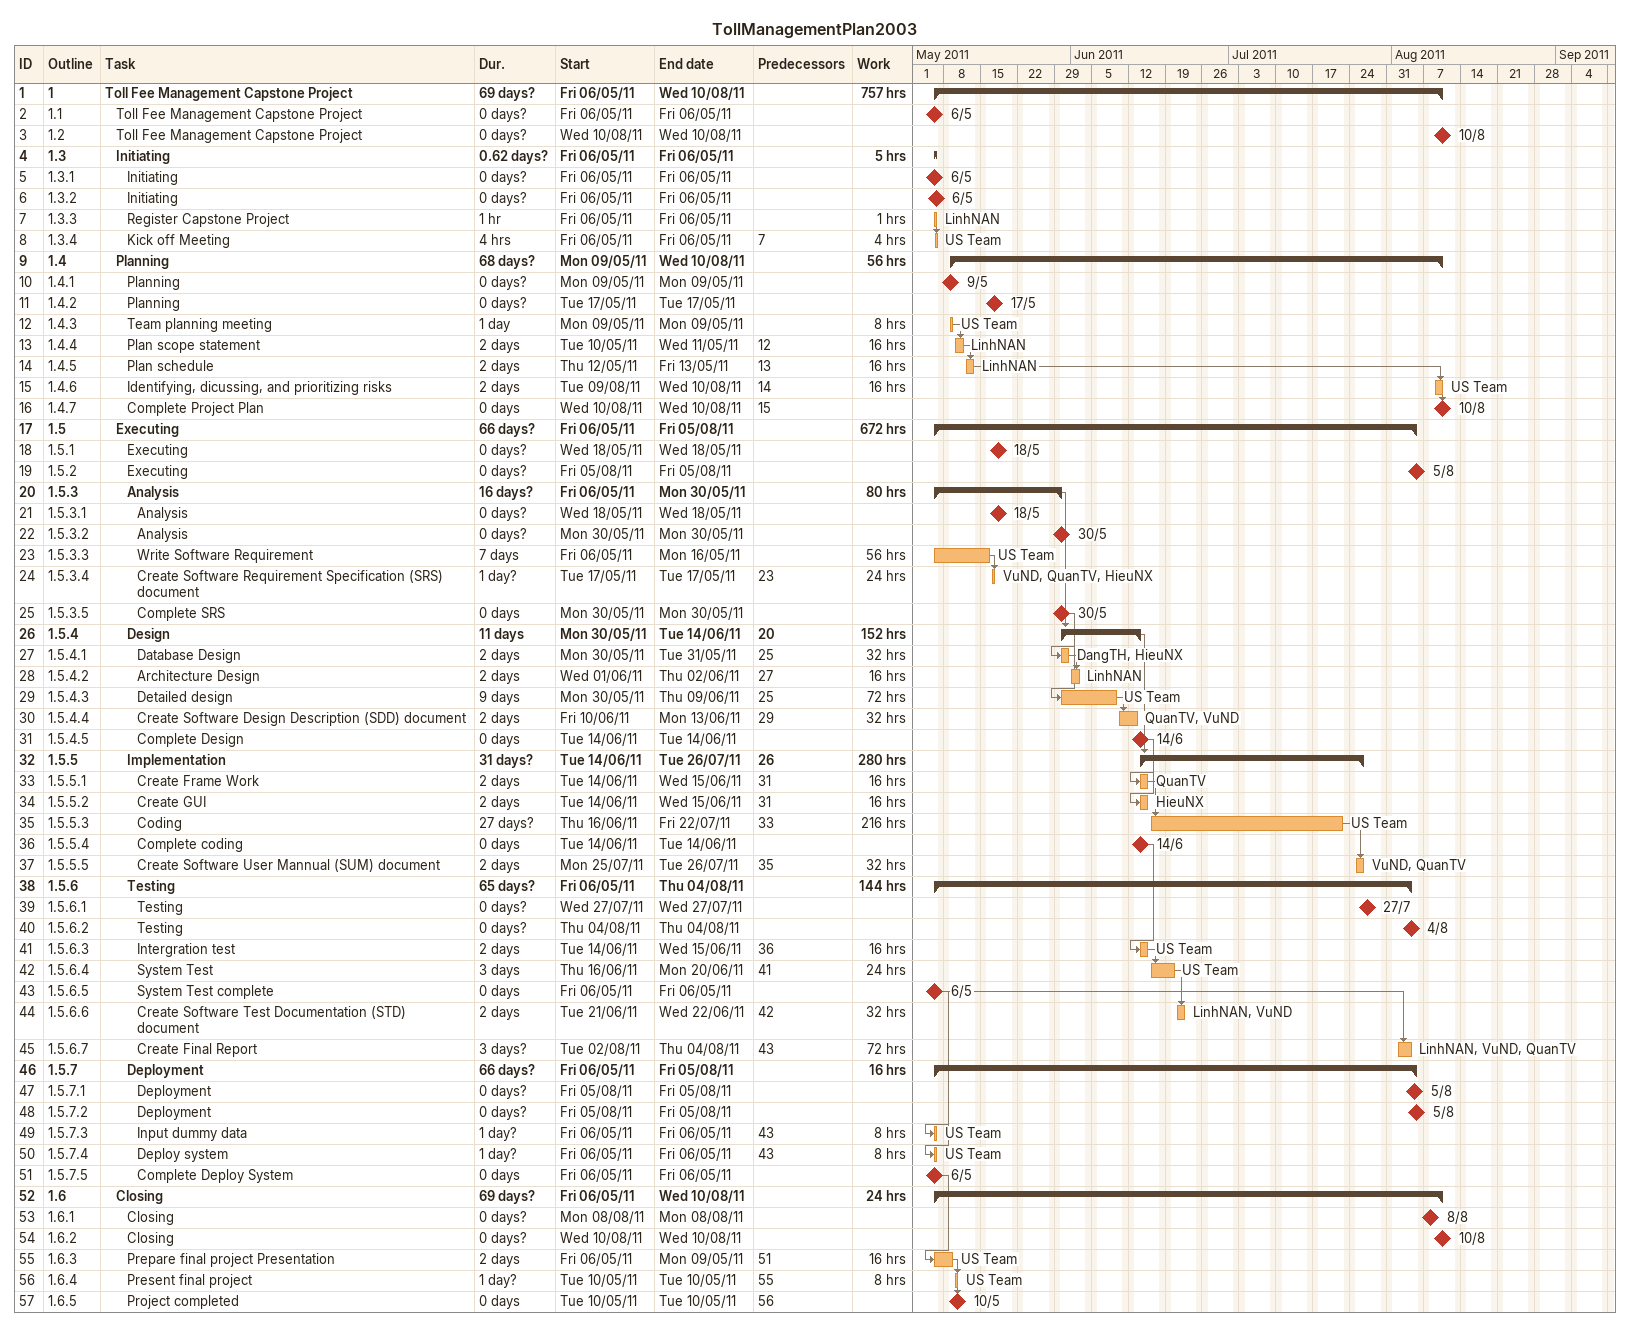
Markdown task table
TollManagementPlan2003

| ID | WBS | Task | Duration | Start | Finish | Predecessors | Resources | Work (h) |
|---|---|---|---|---|---|---|---|---|
| 1 | 1 | **Toll Fee Management Capstone Project** | 69d? | 2011-05-06 | 2011-08-10 |  |  | 757 |
| 2 | 1.1 | Toll Fee Management Capstone Project | 0d? | 2011-05-06 | 2011-05-06 |  |  |  |
| 3 | 1.2 | Toll Fee Management Capstone Project | 0d? | 2011-08-10 | 2011-08-10 |  |  |  |
| 4 | 1.3 | **Initiating** | 0.62d? | 2011-05-06 | 2011-05-06 |  |  | 5 |
| 5 | 1.3.1 | Initiating | 0d? | 2011-05-06 | 2011-05-06 |  |  |  |
| 6 | 1.3.2 | Initiating | 0d? | 2011-05-06 | 2011-05-06 |  |  |  |
| 7 | 1.3.3 | Register Capstone Project | 1h | 2011-05-06 | 2011-05-06 |  | LinhNAN | 1 |
| 8 | 1.3.4 | Kick off Meeting | 4h | 2011-05-06 | 2011-05-06 | 7 | US Team | 4 |
| 9 | 1.4 | **Planning** | 68d? | 2011-05-09 | 2011-08-10 |  |  | 56 |
| 10 | 1.4.1 | Planning | 0d? | 2011-05-09 | 2011-05-09 |  |  |  |
| 11 | 1.4.2 | Planning | 0d? | 2011-05-17 | 2011-05-17 |  |  |  |
| 12 | 1.4.3 | Team planning meeting | 1d | 2011-05-09 | 2011-05-09 |  | US Team | 8 |
| 13 | 1.4.4 | Plan scope statement | 2d | 2011-05-10 | 2011-05-11 | 12 | LinhNAN | 16 |
| 14 | 1.4.5 | Plan schedule | 2d | 2011-05-12 | 2011-05-13 | 13 | LinhNAN | 16 |
| 15 | 1.4.6 | Identifying, dicussing, and prioritizing risks | 2d | 2011-08-09 | 2011-08-10 | 14 | US Team | 16 |
| 16 | 1.4.7 | Complete Project Plan | 0d | 2011-08-10 | 2011-08-10 | 15 |  |  |
| 17 | 1.5 | **Executing** | 66d? | 2011-05-06 | 2011-08-05 |  |  | 672 |
| 18 | 1.5.1 | Executing | 0d? | 2011-05-18 | 2011-05-18 |  |  |  |
| 19 | 1.5.2 | Executing | 0d? | 2011-08-05 | 2011-08-05 |  |  |  |
| 20 | 1.5.3 | **Analysis** | 16d? | 2011-05-06 | 2011-05-30 |  |  | 80 |
| 21 | 1.5.3.1 | Analysis | 0d? | 2011-05-18 | 2011-05-18 |  |  |  |
| 22 | 1.5.3.2 | Analysis | 0d? | 2011-05-30 | 2011-05-30 |  |  |  |
| 23 | 1.5.3.3 | Write Software Requirement | 7d | 2011-05-06 | 2011-05-16 |  | US Team | 56 |
| 24 | 1.5.3.4 | Create Software Requirement Specification (SRS) document | 1d? | 2011-05-17 | 2011-05-17 | 23 | VuND, QuanTV, HieuNX | 24 |
| 25 | 1.5.3.5 | Complete SRS | 0d | 2011-05-30 | 2011-05-30 |  |  |  |
| 26 | 1.5.4 | **Design** | 11d | 2011-05-30 | 2011-06-14 | 20 |  | 152 |
| 27 | 1.5.4.1 | Database Design | 2d | 2011-05-30 | 2011-05-31 | 25 | DangTH, HieuNX | 32 |
| 28 | 1.5.4.2 | Architecture Design | 2d | 2011-06-01 | 2011-06-02 | 27 | LinhNAN | 16 |
| 29 | 1.5.4.3 | Detailed design | 9d | 2011-05-30 | 2011-06-09 | 25 | US Team | 72 |
| 30 | 1.5.4.4 | Create Software Design Description (SDD) document | 2d | 2011-06-10 | 2011-06-13 | 29 | QuanTV, VuND | 32 |
| 31 | 1.5.4.5 | Complete Design | 0d | 2011-06-14 | 2011-06-14 |  |  |  |
| 32 | 1.5.5 | **Implementation** | 31d? | 2011-06-14 | 2011-07-26 | 26 |  | 280 |
| 33 | 1.5.5.1 | Create Frame Work | 2d | 2011-06-14 | 2011-06-15 | 31 | QuanTV | 16 |
| 34 | 1.5.5.2 | Create GUI | 2d | 2011-06-14 | 2011-06-15 | 31 | HieuNX | 16 |
| 35 | 1.5.5.3 | Coding | 27d? | 2011-06-16 | 2011-07-22 | 33 | US Team | 216 |
| 36 | 1.5.5.4 | Complete coding | 0d | 2011-06-14 | 2011-06-14 |  |  |  |
| 37 | 1.5.5.5 | Create Software User Mannual (SUM) document | 2d | 2011-07-25 | 2011-07-26 | 35 | VuND, QuanTV | 32 |
| 38 | 1.5.6 | **Testing** | 65d? | 2011-05-06 | 2011-08-04 |  |  | 144 |
| 39 | 1.5.6.1 | Testing | 0d? | 2011-07-27 | 2011-07-27 |  |  |  |
| 40 | 1.5.6.2 | Testing | 0d? | 2011-08-04 | 2011-08-04 |  |  |  |
| 41 | 1.5.6.3 | Intergration test | 2d | 2011-06-14 | 2011-06-15 | 36 | US Team | 16 |
| 42 | 1.5.6.4 | System Test | 3d | 2011-06-16 | 2011-06-20 | 41 | US Team | 24 |
| 43 | 1.5.6.5 | System Test complete | 0d | 2011-05-06 | 2011-05-06 |  |  |  |
| 44 | 1.5.6.6 | Create Software Test Documentation (STD) document | 2d | 2011-06-21 | 2011-06-22 | 42 | LinhNAN, VuND | 32 |
| 45 | 1.5.6.7 | Create Final Report | 3d? | 2011-08-02 | 2011-08-04 | 43 | LinhNAN, VuND, QuanTV | 72 |
| 46 | 1.5.7 | **Deployment** | 66d? | 2011-05-06 | 2011-08-05 |  |  | 16 |
| 47 | 1.5.7.1 | Deployment | 0d? | 2011-08-05 | 2011-08-05 |  |  |  |
| 48 | 1.5.7.2 | Deployment | 0d? | 2011-08-05 | 2011-08-05 |  |  |  |
| 49 | 1.5.7.3 | Input dummy data | 1d? | 2011-05-06 | 2011-05-06 | 43 | US Team | 8 |
| 50 | 1.5.7.4 | Deploy system | 1d? | 2011-05-06 | 2011-05-06 | 43 | US Team | 8 |
| 51 | 1.5.7.5 | Complete Deploy System | 0d | 2011-05-06 | 2011-05-06 |  |  |  |
| 52 | 1.6 | **Closing** | 69d? | 2011-05-06 | 2011-08-10 |  |  | 24 |
| 53 | 1.6.1 | Closing | 0d? | 2011-08-08 | 2011-08-08 |  |  |  |
| 54 | 1.6.2 | Closing | 0d? | 2011-08-10 | 2011-08-10 |  |  |  |
| 55 | 1.6.3 | Prepare final project Presentation | 2d | 2011-05-06 | 2011-05-09 | 51 | US Team | 16 |
| 56 | 1.6.4 | Present final project | 1d? | 2011-05-10 | 2011-05-10 | 55 | US Team | 8 |
| 57 | 1.6.5 | Project completed | 0d | 2011-05-10 | 2011-05-10 | 56 |  |  |
